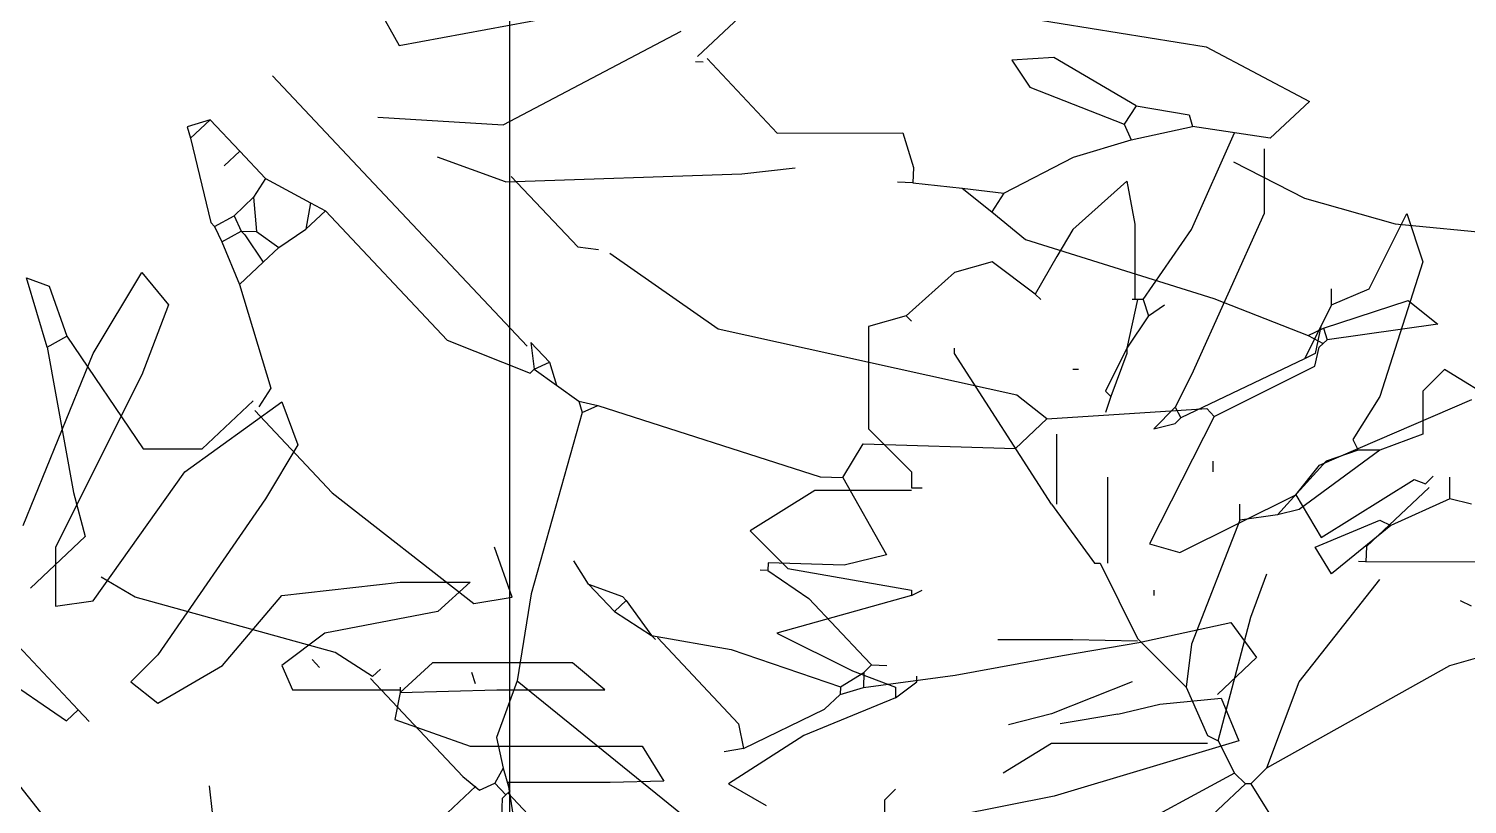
# Model space of a CAD drawing. Header units: metres. Extents: x 1769 to 3632, y 809 to 2652.
# Drawn here: x 2678.3939 to 2678.6117, y 1873.5963 to 1873.7137 of the extents above; entities that cross this region are included whole.
import ezdxf

# ---------------------------------------------------------------- set-up
doc = ezdxf.new("R2010")
doc.units = ezdxf.units.M
doc.header["$LTSCALE"] = 10
doc.linetypes.add('HIDDEN', pattern=[9.525, 6.35, -3.175])
doc.layers.add('A-PROJ+', color=1, linetype='HIDDEN')
doc.layers.add('L-PLNT', color=66, linetype='Continuous')

# ---------------------------------------------------------------- blocks, each defined once
blk = doc.blocks.new('GARRA DE LEON')
at = {"layer": 'L-PLNT', "color": 65, "linetype": 'Continuous'}
for p, q in [((1271.1319, 335.1418), (1271.1982, 335.204)), ((1270.9663, 335.175), (1270.8337, 335.1087)), ((1270.9787, 335.1418), (1270.9663, 335.175)), ((1270.9414, 335.1129), (1270.9787, 335.1418)), ((1271.0201, 335.1377), (1270.9787, 335.1377)), ((1271.0242, 335.1046), (1271.0201, 335.1377)), ((1271.1319, 335.1418), (1271.1278, 335.1377)), ((1271.1402, 335.1336), (1271.1319, 335.1418)), ((1271.2064, 335.1336), (1271.1402, 335.1336)), ((1271.2023, 335.1211), (1271.2064, 335.1294)), ((1271.2064, 335.1294), (1271.2147, 335.1294)), ((1271.1195, 335.1046), (1271.2023, 335.1211)), ((1270.8337, 335.1087), (1270.7343, 335.0466)), ((1270.9124, 335.0963), (1270.9414, 335.1129)), ((1270.9124, 335.0963), (1270.9414, 335.1129)), ((1270.9621, 335.0673), (1271.0242, 335.1046)), ((1271.1278, 335.0673), (1271.1195, 335.1046)), ((1271.1568, 335.0632), (1271.2769, 335.1067)), ((1270.9124, 335.0963), (1270.8752, 335.0714)), ((1270.9124, 335.0342), (1270.9621, 335.0673)), ((1271.0325, 335.0383), (1271.1278, 335.0673)), ((1271.1278, 335.0673), (1271.1568, 335.0632)), ((1271.3265, 334.9679), (1271.4135, 335.0673)), ((1271.0201, 335.0176), (1271.0325, 335.0383)), ((1271.2976, 335.0466), (1271.2272, 334.9969)), ((1271.2934, 335.0176), (1271.2976, 335.0466)), ((1270.5936, 334.7609), (1270.6308, 335.0342)), ((1270.842, 334.9886), (1270.9124, 335.0342)), ((1271.1236, 334.9803), (1271.0201, 335.0176)), ((1271.2313, 334.9886), (1271.2934, 335.0176)), ((1271.1236, 334.9803), (1271.2064, 335.0052)), ((1271.2064, 335.0052), (1271.2189, 334.9969)), ((1271.2189, 334.9845), (1271.223, 334.9969)), ((1271.223, 334.9969), (1271.2189, 334.9969)), ((1271.2272, 334.9969), (1271.223, 334.9969)), ((1271.2313, 334.9886), (1271.2272, 334.9969)), ((1270.7841, 334.9472), (1270.842, 334.9886)), ((1271.1857, 334.9141), (1271.2189, 334.9845)), ((1271.2189, 334.9845), (1271.2313, 334.9886)), ((1271.0284, 334.8934), (1271.1236, 334.9721)), ((1271.1236, 334.9721), (1271.1236, 334.9803)), ((1271.2893, 334.9058), (1271.3265, 334.9679)), ((1270.6847, 334.9182), (1270.7509, 334.9389)), ((1270.7509, 334.9389), (1270.7675, 334.9389)), ((1270.7675, 334.9389), (1270.7841, 334.9472)), ((1270.7716, 334.9348), (1270.7675, 334.9389)), ((1270.7716, 334.9348), (1270.7923, 334.9389)), ((1270.7923, 334.9389), (1270.7841, 334.9472)), ((1270.8006, 334.9389), (1270.7923, 334.9389)), ((1270.8006, 334.9389), (1270.8089, 334.9472)), ((1270.8006, 334.9306), (1270.8006, 334.9389)), ((1270.7302, 334.8561), (1270.7716, 334.9348)), ((1270.8006, 334.8685), (1270.8006, 334.9306)), ((1270.6847, 334.9182), (1270.6722, 334.9099)), ((1270.695, 334.9017), (1270.6847, 334.9182)), ((1271.1112, 334.7816), (1271.1857, 334.9141)), ((1271.2686, 334.8478), (1271.2893, 334.9058)), ((1270.695, 334.8106), (1270.695, 334.9017)), ((1270.5294, 334.8188), (1270.5294, 334.8851)), ((1270.8669, 334.8851), (1270.8379, 334.8685)), ((1270.8834, 334.8188), (1270.8669, 334.8851)), ((1270.9124, 334.8106), (1270.9953, 334.8934)), ((1270.9953, 334.8934), (1271.0284, 334.8934)), ((1271.0284, 334.8934), (1271.0242, 334.8644)), ((1270.7923, 334.8313), (1270.8006, 334.8685)), ((1270.8379, 334.8685), (1270.7965, 334.8271)), ((1271.0242, 334.8644), (1270.8917, 334.6698)), ((1270.5232, 334.8188), (1270.4818, 334.8602)), ((1270.6929, 334.8064), (1270.7302, 334.8561)), ((1271.3017, 334.854), (1271.2644, 334.8064)), ((1271.3431, 334.854), (1271.3017, 334.854)), ((1271.3141, 334.7691), (1271.3431, 334.854)), ((1270.7923, 334.8313), (1270.7882, 334.8271)), ((1270.7965, 334.8271), (1270.7923, 334.8313)), ((1270.5273, 334.8188), (1270.5232, 334.8188)), ((1270.5273, 334.8064), (1270.5273, 334.8188)), ((1270.5314, 334.8188), (1270.5273, 334.8188)), ((1270.5397, 334.8023), (1270.5314, 334.8188)), ((1270.871, 334.8064), (1270.8834, 334.8188)), ((1270.8834, 334.8188), (1270.9124, 334.8106)), ((1270.5149, 334.8023), (1270.5273, 334.8064)), ((1270.5397, 334.8023), (1270.5273, 334.8064)), ((1270.6847, 334.7733), (1270.6929, 334.8064)), ((1270.6929, 334.8064), (1270.6929, 334.8106)), ((1270.6971, 334.7733), (1270.6929, 334.8064)), ((1270.7841, 334.649), (1270.871, 334.8064)), ((1271.223, 334.7816), (1271.2644, 334.8064)), ((1271.2686, 334.7981), (1271.2644, 334.8064)), ((1270.461, 334.7981), (1270.5149, 334.7981)), ((1270.5128, 334.7857), (1270.5149, 334.8023)), ((1270.5522, 334.7816), (1270.5397, 334.8023)), ((1271.2437, 334.765), (1271.2686, 334.7981)), ((1270.5128, 334.6822), (1270.5128, 334.7857)), ((1270.5936, 334.7609), (1270.5522, 334.7816)), ((1270.6847, 334.7443), (1270.6847, 334.7733)), ((1270.6971, 334.7733), (1270.6847, 334.7733)), ((1270.6971, 334.7691), (1270.6971, 334.7733)), ((1271.1071, 334.7484), (1271.1112, 334.7816)), ((1271.1816, 334.7609), (1271.223, 334.7816)), ((1271.2272, 334.7691), (1271.223, 334.7816)), ((1270.6847, 334.7443), (1270.6971, 334.7691)), ((1271.194, 334.6987), (1271.2272, 334.7691)), ((1271.2437, 334.765), (1271.223, 334.6946)), ((1271.2437, 334.765), (1271.2272, 334.7691)), ((1271.2313, 334.6615), (1271.3141, 334.7691)), ((1270.6474, 334.7194), (1270.5936, 334.7609)), ((1271.1236, 334.7443), (1271.1816, 334.7609)), ((1270.5728, 334.7319), (1270.5687, 334.7402)), ((1270.6847, 334.7443), (1270.6888, 334.7236)), ((1271.1029, 334.7194), (1271.1071, 334.7484)), ((1271.1029, 334.7194), (1271.1236, 334.7443)), ((1271.1236, 334.7443), (1271.1071, 334.7484)), ((1270.7716, 334.6449), (1270.6474, 334.7194)), ((1271.0781, 334.6905), (1271.1029, 334.7194)), ((1270.6101, 334.6946), (1270.635, 334.7112)), ((1270.635, 334.7112), (1270.6515, 334.6739)), ((1270.5894, 334.5579), (1270.6101, 334.6946)), ((1271.1982, 334.6739), (1271.194, 334.6987)), ((1271.223, 334.6946), (1271.1982, 334.6739)), ((1271.0781, 334.6905), (1271.0698, 334.6822)), ((1271.0864, 334.6822), (1271.0781, 334.6905)), ((1270.3658, 334.6573), (1270.3534, 334.6739)), ((1270.5149, 334.6822), (1270.5066, 334.649)), ((1270.5149, 334.6822), (1270.5232, 334.6822)), ((1271.0988, 334.6573), (1271.0864, 334.6822)), ((1270.8917, 334.6698), (1270.871, 334.5704)), ((1271.0284, 334.5911), (1271.0988, 334.6573)), ((1270.5066, 334.649), (1270.4238, 334.5124)), ((1270.49, 334.6408), (1270.49, 334.649)), ((1270.7716, 334.6449), (1270.7841, 334.649)), ((1270.7758, 334.6366), (1270.7716, 334.6449)), ((1270.7758, 334.6366), (1270.7841, 334.649)), ((1270.7716, 334.6159), (1270.7758, 334.6366)), ((1270.987, 334.5952), (1271.0201, 334.6201)), ((1270.7675, 334.5952), (1270.7716, 334.6159)), ((1270.7799, 334.5994), (1270.7716, 334.6159)), ((1270.7343, 334.5331), (1270.7633, 334.5952)), ((1270.7675, 334.5952), (1270.7633, 334.5952)), ((1270.7675, 334.5952), (1270.7799, 334.5994)), ((1270.7799, 334.5786), (1270.7675, 334.5952)), ((1270.7799, 334.5786), (1270.7799, 334.5994)), ((1270.8503, 334.4751), (1270.987, 334.5952)), ((1271.0284, 334.5124), (1271.0284, 334.5911)), ((1270.7758, 334.5786), (1270.7758, 334.4006)), ((1270.8565, 334.5497), (1270.8669, 334.5621)), ((1270.3326, 334.5455), (1270.3326, 334.5579)), ((1270.5894, 334.471), (1270.5894, 334.5579)), ((1270.2912, 334.413), (1270.3202, 334.5455)), ((1270.3202, 334.5455), (1270.3326, 334.5455)), ((1270.3326, 334.4668), (1270.3326, 334.5455)), ((1270.8565, 334.4751), (1270.8565, 334.5497)), ((1270.7343, 334.3964), (1270.7343, 334.5331)), ((1270.4238, 334.5124), (1270.4155, 334.4834)), ((1271.0242, 334.5124), (1271.0201, 334.5082)), ((1271.0946, 334.5062), (1271.0242, 334.5062)), ((1270.8503, 334.4751), (1270.8255, 334.4254)), ((1270.8793, 334.442), (1271.0284, 334.4834)), ((1270.5066, 334.4337), (1270.5397, 334.4648)), ((1270.5397, 334.4648), (1270.5936, 334.4648)), ((1270.6101, 334.4668), (1270.5936, 334.471)), ((1270.6474, 334.3923), (1270.6101, 334.4668)), ((1270.4279, 334.4523), (1270.3699, 334.4523)), ((1270.4445, 334.4213), (1270.4279, 334.4523)), ((1270.813, 334.3716), (1270.8793, 334.442)), ((1270.5232, 334.3302), (1270.5066, 334.4337)), ((1270.5066, 334.326), (1270.4445, 334.4213)), ((1270.8627, 334.3426), (1270.9911, 334.4254)), ((1270.6888, 334.3923), (1270.7136, 334.3964)), ((1270.7302, 334.384), (1270.7136, 334.3964)), ((1270.7343, 334.3964), (1270.7136, 334.3964)), ((1270.7302, 334.384), (1270.7343, 334.3964)), ((1270.7758, 334.4006), (1270.7758, 334.2929)), ((1270.6598, 334.3592), (1270.6474, 334.3923)), ((1270.6722, 334.3923), (1270.6474, 334.3923)), ((1270.6764, 334.3674), (1270.6722, 334.3923)), ((1270.6888, 334.3923), (1270.6722, 334.3923)), ((1270.6847, 334.3716), (1270.6888, 334.3923)), ((1270.7178, 334.3467), (1270.7302, 334.384)), ((1270.6598, 334.3592), (1270.6764, 334.3633)), ((1270.6764, 334.3633), (1270.6847, 334.3716)), ((1270.6764, 334.3633), (1270.6764, 334.3674)), ((1270.6805, 334.3509), (1270.6764, 334.3633)), ((1270.7012, 334.3509), (1270.6847, 334.3716)), ((1270.6639, 334.3467), (1270.6598, 334.3592)), ((1270.6639, 334.3467), (1270.6805, 334.3509)), ((1270.6639, 334.3426), (1270.6639, 334.3467)), ((1270.6971, 334.2846), (1270.6639, 334.3426)), ((1270.7012, 334.3509), (1270.6805, 334.3509)), ((1270.7178, 334.3467), (1270.7012, 334.3509)), ((1270.7178, 334.3177), (1270.7178, 334.3467)), ((1270.871, 334.3095), (1270.8627, 334.3426)), ((1270.5066, 334.326), (1270.5232, 334.3302)), ((1270.5397, 334.2929), (1270.5232, 334.3302)), ((1270.5066, 334.326), (1270.5314, 334.2763)), ((1270.7178, 334.3177), (1270.7012, 334.3177)), ((1270.7178, 334.2846), (1270.7178, 334.3177)), ((1270.5314, 334.2763), (1270.5397, 334.2929)), ((1270.7178, 334.2846), (1270.6971, 334.2846)), ((1270.7012, 334.2763), (1270.6971, 334.2846)), ((1270.7178, 334.2846), (1270.7012, 334.2763)), ((1271.6496, 333.0505), (1271.5088, 333.1831)), ((1270.8006, 333.1706), (1270.6101, 332.9304)), ((1271.6537, 333.0505), (1271.7158, 333.1499)), ((1271.6413, 333.0423), (1271.488, 333.1251)), ((1271.3721, 333.063), (1271.3721, 333.0795)), ((1271.0822, 333.0495), (1271.0864, 333.0754)), ((1271.252, 333.0505), (1271.281, 333.0671)), ((1271.3721, 333.063), (1271.3804, 333.0547)), ((1271.1609, 333.0495), (1271.0822, 333.0495)), ((1271.2023, 333.0485), (1271.1609, 333.0495)), ((1271.1857, 333.0216), (1271.2023, 333.0485)), ((1271.31, 333.0133), (1271.252, 333.0505)), ((1271.6413, 333.0423), (1271.6496, 333.0505)), ((1271.6537, 333.0505), (1271.6496, 333.0505)), ((1271.6661, 333.0381), (1271.6537, 333.0505)), ((1271.5005, 333.0195), (1271.4632, 333.0423)), ((1271.6288, 333.0174), (1271.6413, 333.0423)), ((1271.6661, 333.0381), (1271.8069, 332.9594)), ((1271.6661, 333.0381), (1271.691, 332.9719)), ((1270.9953, 333.0009), (1271.0532, 333.0216)), ((1271.0532, 333.0216), (1271.1857, 333.0216)), ((1271.3804, 332.9843), (1271.31, 333.0133)), ((1271.6206, 333.0195), (1271.5005, 333.0195)), ((1271.604, 332.976), (1271.6206, 333.0133)), ((1271.6206, 333.0133), (1271.6288, 333.0174)), ((1271.6288, 333.0174), (1271.6537, 332.9222)), ((1271.5005, 332.9967), (1271.4674, 333.005)), ((1270.9994, 332.9801), (1270.9953, 333.0009)), ((1271.5626, 332.9719), (1271.5005, 332.9967)), ((1270.7923, 332.9719), (1270.813, 332.9884)), ((1270.813, 332.9884), (1270.8627, 332.9594)), ((1270.9994, 332.9801), (1271.0739, 332.9781)), ((1271.0242, 332.9574), (1270.9994, 332.9801)), ((1270.9994, 332.976), (1270.9994, 332.9801)), ((1271.3804, 332.9843), (1271.397, 332.9719)), ((1271.3804, 332.976), (1271.3804, 332.9843)), ((1270.813, 332.9512), (1270.7923, 332.9719)), ((1270.9083, 332.9594), (1270.9166, 332.9781)), ((1270.9166, 332.9781), (1270.9994, 332.9781)), ((1271.0739, 332.9781), (1271.1568, 332.9781)), ((1271.1568, 332.9781), (1271.1319, 332.9574)), ((1271.3473, 332.9636), (1271.3804, 332.976)), ((1271.397, 332.9719), (1271.397, 332.9677)), ((1271.5667, 332.9387), (1271.604, 332.976)), ((1271.6082, 332.9429), (1271.604, 332.976)), ((1271.691, 332.9719), (1271.7531, 332.8932)), ((1270.8627, 332.9594), (1270.9083, 332.9056)), ((1270.9414, 332.9346), (1270.9083, 332.9594)), ((1271.1319, 332.9574), (1271.0242, 332.9574)), ((1271.2893, 332.9346), (1271.3473, 332.9636)), ((1271.8069, 332.9594), (1271.8939, 332.9346)), ((1270.8959, 332.8311), (1270.813, 332.9512)), ((1271.517, 332.9398), (1271.4591, 332.9398)), ((1271.5667, 332.9408), (1271.517, 332.9398)), ((1271.5378, 332.8808), (1271.5667, 332.9387)), ((1271.6454, 332.8476), (1271.6082, 332.9429)), ((1271.0284, 332.918), (1270.9414, 332.9346)), ((1271.3928, 332.9056), (1271.2893, 332.9346)), ((1270.7343, 332.8683), (1270.7343, 332.9139)), ((1270.7343, 332.9139), (1270.7633, 332.9097)), ((1271.0532, 332.8953), (1271.0284, 332.918)), ((1271.6537, 332.9222), (1271.6661, 332.889)), ((1271.8235, 332.9139), (1271.8152, 332.9097)), ((1270.7633, 332.9097), (1270.8337, 332.8104)), ((1270.9083, 332.9056), (1270.9994, 332.8953)), ((1271.3928, 332.9015), (1271.3928, 332.9056)), ((1271.3928, 332.9056), (1271.4011, 332.9015)), ((1271.5792, 332.9015), (1271.5792, 332.9056)), ((1270.9994, 332.8953), (1271.0532, 332.8953)), ((1271.2976, 332.8849), (1271.3928, 332.9015)), ((1271.2686, 332.8559), (1271.2976, 332.8849)), ((1271.5005, 332.8352), (1271.5336, 332.8808)), ((1271.5336, 332.8808), (1271.5378, 332.8808)), ((1271.5439, 332.8808), (1271.5439, 332.8145)), ((1271.7158, 332.889), (1271.7034, 332.8683)), ((1271.7614, 332.8518), (1271.7158, 332.889)), ((1270.8006, 332.7358), (1270.7343, 332.8683)), ((1271.7034, 332.8683), (1271.7531, 332.8476)), ((1270.7095, 332.8518), (1270.7633, 332.7192)), ((1271.3183, 332.8248), (1271.2686, 332.8559)), ((1271.6744, 332.8435), (1271.6454, 332.8476)), ((1271.6454, 332.8476), (1271.6454, 332.8352)), ((1271.7531, 332.8476), (1271.7614, 332.8518)), ((1271.8069, 332.8311), (1271.7614, 332.8518)), ((1271.691, 332.8393), (1271.6744, 332.8435)), ((1271.7117, 332.8021), (1271.6744, 332.8435)), ((1271.7531, 332.7938), (1271.691, 332.8393)), ((1270.9207, 332.7896), (1270.8959, 332.8311)), ((1271.3928, 332.8248), (1271.3183, 332.8248)), ((1271.5005, 332.8352), (1271.4259, 332.7192)), ((1271.5046, 332.8352), (1271.5046, 332.7814)), ((1271.8235, 332.8352), (1271.8069, 332.8311)), ((1271.8069, 332.8311), (1271.8069, 332.8145)), ((1271.3928, 332.8104), (1271.3928, 332.8228)), ((1271.3928, 332.8228), (1271.4011, 332.8228)), ((1270.8337, 332.8104), (1270.9083, 332.7565)), ((1271.3597, 332.7772), (1271.3928, 332.8104)), ((1271.6247, 332.8021), (1271.6247, 332.8104)), ((1271.7365, 332.7938), (1271.7117, 332.8021)), ((1271.7324, 332.7855), (1271.7365, 332.7938)), ((1271.7531, 332.7938), (1271.7365, 332.7938)), ((1271.7862, 332.7814), (1271.7531, 332.7938)), ((1270.9083, 332.7565), (1270.9207, 332.7896)), ((1271.7531, 332.7524), (1271.7324, 332.7855)), ((1271.7862, 332.7482), (1271.7862, 332.7814)), ((1271.3597, 332.6985), (1271.3597, 332.7772)), ((1271.5957, 332.7607), (1271.5792, 332.7772)), ((1271.5792, 332.7772), (1271.5957, 332.7731)), ((1271.5957, 332.7731), (1271.5999, 332.7689)), ((1271.546, 332.7524), (1271.5419, 332.7648)), ((1271.5957, 332.7607), (1271.5999, 332.7689)), ((1271.6082, 332.7358), (1271.5957, 332.7607)), ((1271.6951, 332.7234), (1271.5999, 332.7689)), ((1271.8566, 332.7648), (1271.8028, 332.7317)), ((1271.5419, 332.7482), (1271.546, 332.7524)), ((1271.5584, 332.7151), (1271.5419, 332.7482)), ((1271.5584, 332.7192), (1271.546, 332.7524)), ((1271.7862, 332.6488), (1271.7531, 332.7524)), ((1271.8028, 332.7317), (1271.7862, 332.7482)), ((1270.8213, 332.682), (1270.8006, 332.7358)), ((1271.6641, 332.6116), (1271.6082, 332.7358)), ((1271.5212, 332.7317), (1271.517, 332.7317)), ((1270.7633, 332.7192), (1270.8006, 332.6571)), ((1271.4259, 332.7192), (1271.4259, 332.7151)), ((1271.5584, 332.7151), (1271.5584, 332.7192)), ((1271.5667, 332.6778), (1271.5584, 332.7151)), ((1271.575, 332.6903), (1271.5584, 332.7151)), ((1271.7076, 332.6985), (1271.6951, 332.7234)), ((1271.7034, 332.7192), (1271.6951, 332.7234)), ((1271.7076, 332.6985), (1271.7034, 332.7192)), ((1271.3887, 332.6903), (1271.3597, 332.6985)), ((1271.3887, 332.6903), (1271.3928, 332.6944)), ((1271.7158, 332.682), (1271.7076, 332.6985)), ((1270.8006, 332.6571), (1270.8213, 332.682)), ((1271.4259, 332.6571), (1271.3887, 332.6903)), ((1271.5709, 332.6778), (1271.575, 332.6903)), ((1271.575, 332.6903), (1271.5874, 332.682)), ((1271.7158, 332.682), (1271.7448, 332.6696)), ((1271.7158, 332.682), (1271.7158, 332.6696)), ((1271.488, 332.6737), (1271.4549, 332.6488)), ((1271.488, 332.6737), (1271.4922, 332.6778)), ((1271.5046, 332.6447), (1271.488, 332.6737)), ((1271.5667, 332.6778), (1271.5626, 332.6778)), ((1271.5647, 332.6199), (1271.5647, 332.6778)), ((1271.5709, 332.6778), (1271.5667, 332.6778)), ((1271.5709, 332.6778), (1271.6082, 332.624)), ((1271.7448, 332.6696), (1271.7738, 332.6116)), ((1271.4549, 332.6488), (1271.4259, 332.6571)), ((1271.7738, 332.6116), (1271.7862, 332.6488)), ((1271.517, 332.624), (1271.5046, 332.6447)), ((1271.517, 332.624), (1271.5046, 332.6447)), ((1271.517, 332.624), (1271.5584, 332.5867)), ((1271.5584, 332.5867), (1271.5647, 332.6199)), ((1271.6082, 332.624), (1271.6413, 332.5495)), ((1271.6641, 332.5619), (1271.6641, 332.6116))]:
    blk.add_line(p, q, dxfattribs=at)

msp = doc.modelspace()

# ---------------------------------------------------------------- linework, layer by layer
at = {"layer": 'A-PROJ+', "ltscale": 0.01}
msp.add_lwpolyline([(2680.1167, 1874.19084), (2678.4667, 1874.19084), (2678.4667, 1867.59082), (2680.1167, 1867.59082)], dxfattribs=at)

# ---------------------------------------------------------------- block references
at = {"layer": 'L-PLNT', "color": 173, "xscale": -0.1967723582811821, "yscale": 0.1967723582811821, "zscale": 0.1967723582811821}
for p, rotation in [((2451.2912, 1750.16983), 223.2793145006609), ((2428.35261, 1939.13448), 180)]:
    msp.add_blockref('GARRA DE LEON', p, dxfattribs=dict(at, rotation=rotation))

doc.saveas('drawing.dxf')
